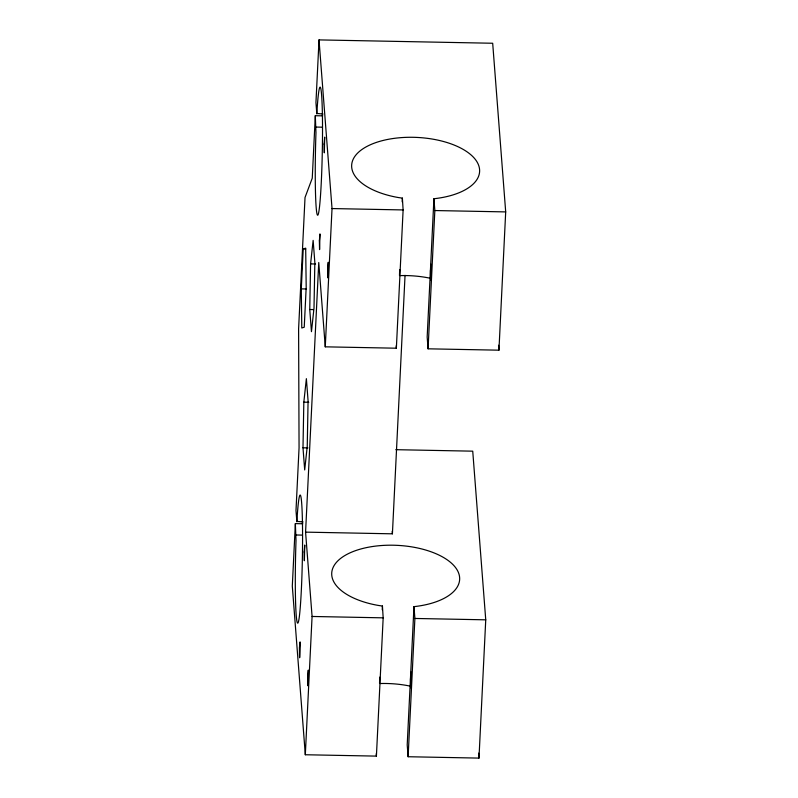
<?xml version="1.0" encoding="UTF-8"?>
<svg xmlns="http://www.w3.org/2000/svg" width="798" height="798" viewBox="0 0 798 798"><rect width="100%" height="100%" fill="white"/><g stroke="black" fill="none" stroke-linecap="round" stroke-linejoin="round"><path stroke-width="1.2" d="M302.991 447.798L303.829 402.162L306.372 378.661L308.078 400.796L307.24 446.431L304.696 469.932L302.991 447.798L307.948 447.897M309.754 309.524L310.582 263.889L313.135 240.388L314.841 262.512L314.003 308.148L311.459 331.659L309.754 309.524L313.474 309.594M379.718 677.133L379.549 683.148M399.668 269.524L399.489 275.51M302.801 523.767L295.36 523.618L296.018 540.575A64.04 3.421 -88.9 0 0 298.113 622.709A64.04 3.421 -88.9 0 0 302.512 526.8A64.04 3.421 -88.9 0 0 296.896 521.373L303.08 521.952M322.751 115.85L315.31 115.71L315.968 132.658A64.04 3.421 -88.9 0 0 318.063 214.792A64.04 3.421 -88.9 0 0 322.462 118.882A64.04 3.421 -88.9 0 0 316.846 113.456L323.03 114.034M301.285 288.876L303.23 248.956L305.684 248.158L306.193 287.29L304.238 327.2L301.784 327.998L301.285 288.876L306.242 288.966M295.36 523.618L292.307 586.091L305.315 754.748L376.407 756.115L383.17 617.842L382.432 606.031L378.551 605.473A64.04 30.952 2.8 0 1 343.15 556.615A64.04 30.952 2.8 0 1 447.518 560.046A64.04 30.952 2.8 0 1 413.972 606.64L407.209 744.913L408.127 756.733L478.98 758.1L485.743 619.827L472.735 451.169L395.818 449.683M315.31 115.71L312.257 178.173L305.026 197.485L298.602 328.846L299.06 447.818L295.998 510.491L296.876 521.832M305.315 754.748L312.078 616.465L305.574 532.136L318.761 262.502L325.265 346.831L396.357 348.207L403.12 209.934L402.382 198.123L398.501 197.565A64.04 30.952 2.8 0 1 363.1 148.697A64.04 30.952 2.8 0 1 467.468 152.129A64.04 30.952 2.8 0 1 433.922 198.732L427.169 337.005L428.077 348.816L498.94 350.182L505.693 211.909L492.685 43.252L319.02 39.9L315.948 102.573L316.826 113.915M325.265 346.831L332.028 208.557L319.02 39.9M382.252 609.732L382.432 606.031M402.202 201.824L402.382 198.123M305.574 532.136L392.407 533.822L405.045 275.36M408.127 756.733L414.89 618.46L413.972 606.64M428.077 348.816L434.84 210.542L433.922 198.732M316.188 127.072L322.392 127.191M332.028 208.557L403.12 209.934M434.84 210.542L505.693 211.909M303.23 248.956L305.714 249.006M310.582 263.889L315.549 263.988M303.829 402.162L308.786 402.262M296.238 534.989L302.442 535.109M312.078 616.465L383.17 617.842M414.89 618.46L485.743 619.827M498.551 345.225L498.94 350.182M478.601 753.142L478.98 758.1M392.217 531.338L392.407 533.822M396.207 345.843L396.357 348.207M376.257 753.761L376.407 756.115M379.968 683.537A64.04 30.952 2.8 0 1 410.611 686.21M399.918 275.619A64.04 30.952 2.8 0 1 430.561 278.303M304.158 551.987L304.357 560.735L304.756 545.024L304.158 551.987M307.709 677.043L307.908 685.791L308.307 670.091L307.709 677.043M319.37 240.816L319.569 249.614L319.978 233.914L319.37 240.816M324.108 144.069L324.307 152.827L324.706 137.116L324.108 144.069M410.511 679.028L410.721 687.786L411.12 672.076L410.511 679.028M327.659 268.936L327.838 277.904L328.267 262.263L327.659 268.936M430.471 270.921L430.651 279.889L431.08 264.248L430.471 270.921M299.45 647.916C299.39 678.918 301.135 624.525 299.45 647.916"/></g></svg>
